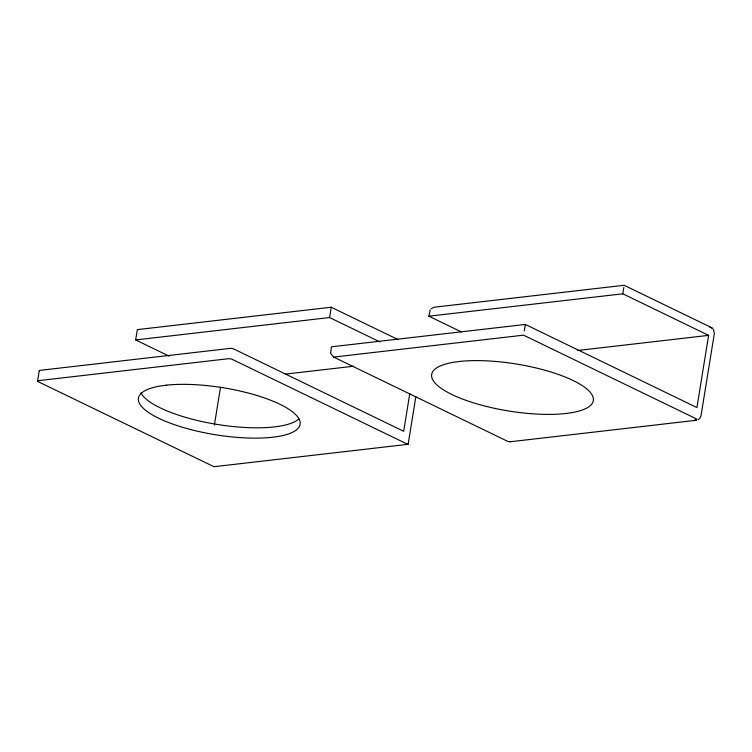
<?xml version="1.0" encoding="UTF-8"?>
<svg xmlns="http://www.w3.org/2000/svg" width="752" height="752" viewBox="0 0 752 752"><rect width="100%" height="100%" fill="white"/><g stroke="black" fill="none" stroke-linecap="round" stroke-linejoin="round"><path stroke-width="1.13" d="M623.85 287.396L622.816 293.806L708.61 335.364L696.925 407.556L525.328 324.441L331.397 346.822L330.607 353.355L333.644 357.078L507.92 441.462L510.843 441.687L696.681 420.236L694.782 420.058L696.916 419.137L523.533 335.157L333.644 357.078M37.6 381.057L39.273 370.745M169.125 356.147L135.642 339.932L137.315 329.62L331.237 307.23L398.306 339.716M214.395 425.03L220.515 387.214M379.798 341.869L329.573 317.541L331.237 307.23M409.802 393.475L403.674 431.281L233.872 349.041A2.726 0.79 9.2 0 0 230.065 348.402L40.176 370.332A2.726 0.79 9.2 0 0 39.546 371.197M408.167 444.122L415.837 396.736M461.324 331.905L428.884 316.197L430.2 309.749M525.328 324.441L524.257 331.002M431.159 308.63L434.252 307.211L624.141 285.29L711.73 327.712A2.726 0.79 9.2 0 1 711.956 328.718M698.213 419.644L699.633 418.582L701.005 415.8L714.372 333.305L713.31 329.094M135.642 339.932L329.573 317.541M428.884 316.197L622.816 293.806M285.309 374.12L353.825 366.205M577.395 350.517L708.61 335.364M214.668 466.635L408.054 444.31M509.593 441.697L510.26 441.725M709.822 327.252L711.73 327.712M213.991 466.71L38.277 381.734A2.726 0.79 9.2 0 1 38.502 380.644L228.392 358.713A2.726 0.79 9.2 0 1 232.199 359.353L407.781 444.338M298.911 418.883A81.883 23.801 9.2 0 1 278.484 426.365L273.455 427.014A81.883 23.801 9.2 0 1 161.661 408.562L157.196 406.343A81.883 23.801 9.2 0 1 140.962 392.807M166.709 385.146L161.68 385.795A81.883 23.801 9.2 0 0 155.532 416.655L159.988 418.873A81.883 23.801 9.2 0 0 271.792 437.326L276.821 436.677A81.883 23.801 9.2 0 0 282.968 405.817L278.503 403.598A81.883 23.801 9.2 0 0 166.709 385.146M459.951 361.411L454.922 362.06A81.883 23.801 9.2 0 0 448.775 392.92L453.23 395.138A81.883 23.801 9.2 0 0 565.034 413.591L570.063 412.942A81.883 23.801 9.2 0 0 576.211 382.082L571.746 379.863A81.883 23.801 9.2 0 0 459.951 361.411"/></g></svg>
